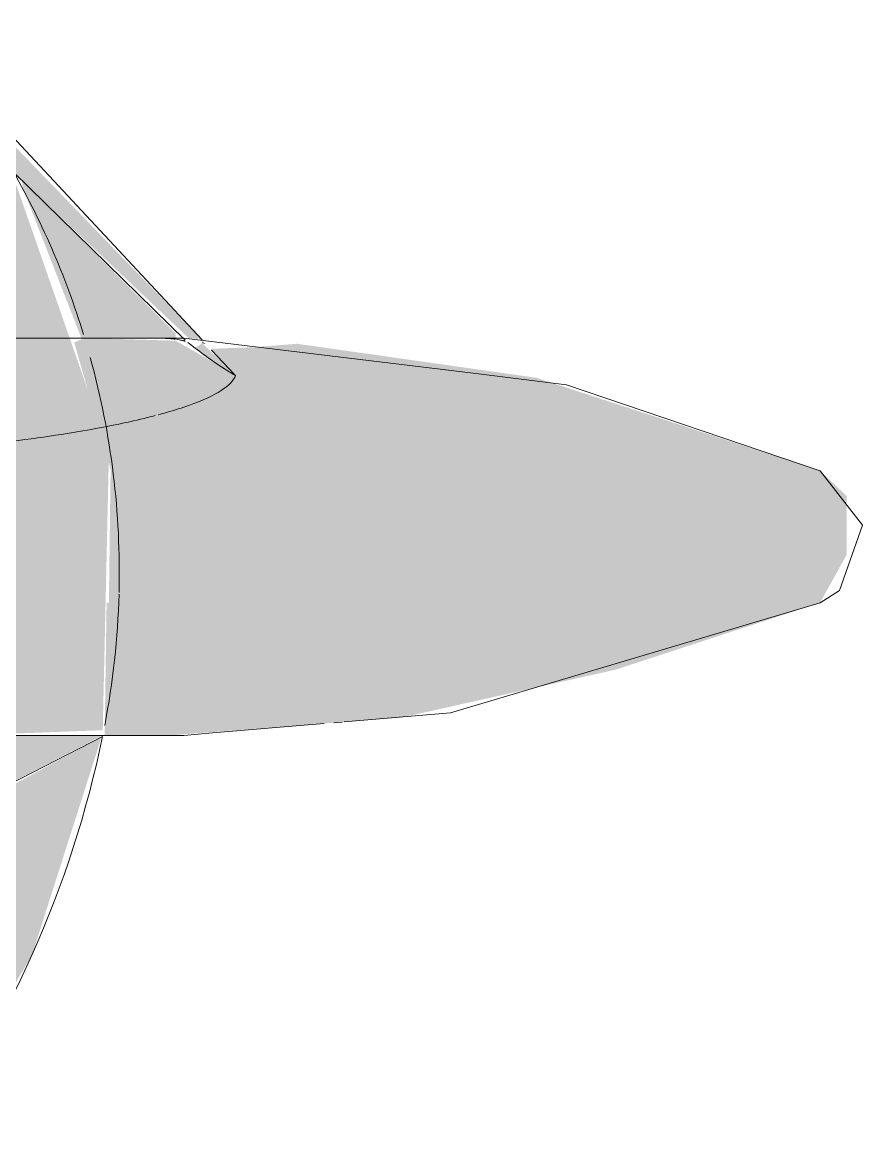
# Model space of a CAD drawing. Header units: metres. Extents: x 147 to 427, y -16 to 162.
# Drawn here: x 389.6134 to 389.6874, y 2.0354 to 2.1349 of the extents above; entities that cross this region are included whole.
import ezdxf

# ---------------------------------------------------------------- set-up
doc = ezdxf.new("R2010")
doc.units = ezdxf.units.M
doc.layers.add('P-SANR-FIXT', color=7, linetype='Continuous', lineweight=5)

# ---------------------------------------------------------------- blocks, each defined once
blk = doc.blocks.new('UT_Chuveiro ou ducha - UT_Elétrico-V229-HH')
at = {"layer": 'P-SANR-FIXT', "true_color": 0x7f7f7f, "transparency": 33554598}
h = blk.add_hatch(color=8, dxfattribs=at)
h.paths.add_polyline_path([(-163.5811213571237, 2.068301576191544), (-163.577220083315, 2.072103097325459), (-163.5651711482109, 2.072558990602082), (-163.5646230157545, 2.097184410044516), (-163.5730345559849, 2.121284541232723), (-163.5774401985422, 2.126583946756583), (-163.5777924321177, 2.126011091074712), (-163.5772824646414, 2.12361054907415), (-163.5739032710827, 2.111126231290104), (-163.5733297477128, 2.105979098247175), (-163.5732177042794, 2.102003269078739), (-163.5737952831815, 2.09089113466306), (-163.5754093197664, 2.082397811097816), (-163.5791886987747, 2.072103097325459), (-163.5795852355322, 2.072018011425101), (-163.5808933136107, 2.068750135676749)])
h.paths.add_polyline_path([(-163.5870090034531, 2.061593803363837), (-163.5839946180853, 2.06409429715855), (-163.5813259769485, 2.067899090884804), (-163.5826643043553, 2.066543702342499), (-163.5867501060895, 2.061888764134767)])
h.paths.add_polyline_path([(-163.5774160857343, 2.126583946756583), (-163.5777151509596, 2.127130624596096), (-163.5774401985422, 2.126621327107167)])
h.paths.add_polyline_path([(-163.5791147513466, 2.126583946756583), (-163.5785212040727, 2.126583946756583), (-163.5793251295221, 2.127207947196599)])
h.paths.add_polyline_path([(-163.5781179083676, 2.126583946756583), (-163.5782133641631, 2.126768307731394), (-163.5782342531314, 2.126788719789944)])
h.paths.add_polyline_path([(-163.5781029006433, 2.126583946756583), (-163.5781144260949, 2.126671628488347), (-163.578172414268, 2.126728292751025)])
h.paths.add_polyline_path([(-163.5811190464404, 2.131693878715836), (-163.5833847553138, 2.134886013890642), (-163.5811460078664, 2.131724597391162)])
h = blk.add_hatch(color=8, dxfattribs=at)
h.paths.add_polyline_path([(-163.5861291704555, 2.061254132783901), (-163.5651875239036, 2.072103097325459), (-163.5785844339478, 2.072018011425101), (-163.5806612172467, 2.067774381229786), (-163.5845142174656, 2.063269168472165), (-163.5855575067919, 2.06188876413475), (-163.5858529104692, 2.061609322745094)])
h.paths.add_polyline_path([(-163.5769368091505, 2.126583946756583), (-163.576457867444, 2.126617527917673), (-163.5793251295221, 2.130215394261893), (-163.5781833785278, 2.127887416101864), (-163.5771347461048, 2.126583946756583)])
h.paths.add_polyline_path([(-163.5780716836416, 2.126583946756583), (-163.5777151509596, 2.12704756605152), (-163.5781144260949, 2.126671628488347)])
for points in [[(-163.5564925643052, 2.107024192261969), (-163.5754313670104, 2.126583946756583), (-163.576083224779, 2.126011091074712), (-163.5724629923256, 2.121149220899814), (-163.5575854564282, 2.107079604490833)], [(-163.5071556244197, 2.09541778409798), (-163.5019646810277, 2.09541778409798), (-163.5269468673038, 2.103599714002104), (-163.5480479861855, 2.106596032075255), (-163.5519163195567, 2.106290300511301), (-163.5556778874099, 2.106152274635237), (-163.5541393308361, 2.104234584441378), (-163.5587521640739, 2.106869151894122), (-163.5668029597894, 2.107103097325459), (-163.5676837740673, 2.106709861772613), (-163.5644424241959, 2.09541778409798), (-163.5093291670689, 2.09541778409798)], [(-163.5582188788739, 2.106945145732843), (-163.5588469454623, 2.107103097325459), (-163.5582260614681, 2.106945892014985)], [(-163.5577475356854, 2.106769728414279), (-163.5587521640739, 2.107000554852752), (-163.5579978745721, 2.1067945033097)], [(-163.5561027115178, 2.106606947684267), (-163.5564009020281, 2.106756255253531), (-163.5564009020281, 2.106636458236161)], [(-163.5486960073095, 2.083788410552937), (-163.5019646810277, 2.083788410552937), (-163.4996181570988, 2.088023932839283), (-163.4996181570988, 2.093180766674314), (-163.5019646810277, 2.09541778409798), (-163.5644792018421, 2.09541778409798), (-163.5646286991228, 2.083788410552937), (-163.5604672298267, 2.083788410552937)], [(-163.5641056452903, 2.072103097325459), (-163.5592782345475, 2.072103097325459), (-163.5387947444716, 2.073682668008769), (-163.5199728777302, 2.07789267761326), (-163.5019646810277, 2.083788410552937), (-163.5648312284177, 2.083788410552937), (-163.5650012489767, 2.072103097325459)], [(-163.5815700708986, 2.035372123356202), (-163.5713845596658, 2.052803543262335), (-163.5652688517187, 2.071976209424015), (-163.5869083740659, 2.060252303659795), (-163.5890687758818, 2.058218442103946), (-163.5955246301556, 2.052179038089106), (-163.595076368235, 2.04383681556142), (-163.5903247839358, 2.048556089518448), (-163.5885753560098, 2.049170816431724), (-163.5880246301557, 2.046920612995323), (-163.5880246301557, 2.038941129956754), (-163.5868324560015, 2.03828192500472)]]:
    blk.add_hatch(color=8, dxfattribs=at).paths.add_polyline_path(points)
h = blk.add_hatch(color=8, dxfattribs=at)
h.paths.add_polyline_path([(-163.6580362133798, 2.107100452496148), (-163.6481774876943, 2.107201673285972), (-163.6460750925019, 2.114019936436384), (-163.6436692042829, 2.121165719770576), (-163.6580336676564, 2.107103097325459)])
h.paths.add_polyline_path([(-163.5587521640739, 2.107103097325459), (-163.5587521640739, 2.107508667790682), (-163.5723476076716, 2.12103647055806), (-163.5721039515321, 2.120036632554103), (-163.5670615746033, 2.107103097325459), (-163.5588359977446, 2.107103097325459)])
h = blk.add_hatch(color=8, dxfattribs=at)
h.paths.add_polyline_path([(-163.5534731108153, 2.103792586289109), (-163.5564009020281, 2.106636458236161), (-163.5570492280153, 2.10622671236223), (-163.5536079010881, 2.103882011778655)])
h.paths.add_polyline_path([(-163.5562251556228, 2.106737994942455), (-163.5564925643052, 2.107024192261969), (-163.5564009020281, 2.106756255253531)])
at = {"layer": 'P-SANR-FIXT'}
for p, q in [((-163.5579044309862, 2.106923041699098), (-163.5780246956537, 2.126583946756583)), ((-163.5564131331257, 2.106939180098335), (-163.5747682357411, 2.126583946756581)), ((-163.5611160747121, 2.107103097325459), (-163.5580246301565, 2.107103097325459)), ((-163.5651875239036, 2.0720180114251), (-163.5861291704555, 2.061254132783895)), ((-163.5580246301565, 2.072103097325459), (-163.5592782345474, 2.072103097325459)), ((-163.5555145972992, 2.072314792013648), (-163.5580246301565, 2.072103097325459))]:
    blk.add_line(p, q, dxfattribs=at)
at = {"layer": 'P-SANR-FIXT', "color": 251, "true_color": 0x525252}
for p, q in [((-163.5580246301565, 2.107103097325459), (-163.5325355743532, 2.103994459536746)), ((-163.5535441544715, 2.103868621606253), (-163.5555771780946, 2.106044489294028)), ((-163.5456682475129, 2.073145227337133), (-163.5555145972992, 2.072314792013648)), ((-163.5440730891678, 2.073279762049489), (-163.5448055914198, 2.073217983242336)), ((-163.5592782345474, 2.072103097325459), (-163.5603695572551, 2.072103097325459))]:
    blk.add_line(p, q, dxfattribs=at)
at = {"layer": 'P-SANR-FIXT', "flags": 128}
for points in [[(-163.5580246301565, 2.107103097325459), (-163.5621012300705, 2.107103097325459), (-163.5736662831379, 2.107103097325459), (-163.5908339455853, 2.107103097325459), (-163.6080246301566, 2.107103097325459)], [(-163.5325355743532, 2.103994459536746), (-163.5243005388762, 2.102990117019207), (-163.5019646810277, 2.09541778409798)], [(-163.5019646810277, 2.09541778409798), (-163.4982367426635, 2.090612355956009), (-163.5002661573201, 2.084879020083544), (-163.5019646810277, 2.083788410552933)], [(-163.5019646810277, 2.083788410552933), (-163.5345235201557, 2.074085167057829), (-163.5438900380348, 2.073295200473893)], [(-163.6080246301566, 2.072103097325459), (-163.5882498653152, 2.072103097325459), (-163.5716996526597, 2.072103097325459), (-163.5610727360097, 2.072103097325459), (-163.5580246301565, 2.072103097325459)], [(-163.5603695572551, 2.072103097325459), (-163.5621012300704, 2.072103097325459), (-163.5633107163515, 2.072103097325459)]]:
    blk.add_lwpolyline(points, dxfattribs=at)
at = {"layer": 'P-SANR-FIXT', "color": 251, "true_color": 0x525252, "flags": 128}
blk.add_lwpolyline([(-163.5633107163515, 2.072103097325459), (-163.5736662831379, 2.072103097325459), (-163.5908339455854, 2.072103097325459), (-163.6080246301564, 2.072103097325459)], dxfattribs=at)
at = {"layer": 'P-SANR-FIXT', "color": 8, "true_color": 0x6f6f6f}
blk.add_arc((-163.6351146254534, 2.086453385030217), 0.07140153739428619, 17.08133098940539, 30.05365631070992, dxfattribs=at)
at = {"layer": 'P-SANR-FIXT', "color": 251, "true_color": 0x525252}
for radius, start, end in [(0.07140153739428609, 358.5754200328169, 15.36992236621447), (0.07140153739427249, 349.1108193492703, 358.4774708855904)]:
    blk.add_arc((-163.6351146254534, 2.086453385030217), radius, start, end, dxfattribs=at)
at = {"layer": 'P-SANR-FIXT'}
blk.add_arc((-163.6565567676295, 2.090879785186195), 0.09329579416273592, 323.489916679549, 348.3360142636993, dxfattribs=at)
at = {"layer": 'P-SANR-FIXT', "color": 251, "true_color": 0x525252}
for points, knots in [([(-163.6080246301566, 2.107103097325457), (-163.600070165799, 2.107103097325457), (-163.5861071142058, 2.107103097325457), (-163.5730448246148, 2.107103097325457), (-163.5679730877744, 2.107103097325457), (-163.5668069398748, 2.107103097325457)], [0, 0, 0, 0, 0.4, 0.7, 0.8, 0.8, 0.8, 0.8]), ([(-163.5534731108153, 2.103792586289107), (-163.5536262786403, 2.103363067256945), (-163.5544707080252, 2.102476698270051), (-163.5568549418427, 2.101378667043365), (-163.5590555819258, 2.100682417495798), (-163.5600263877334, 2.100412170509542), (-163.5602747729896, 2.100345177277468)], [-1, -1, -1, -1, -0.8928571428571428, -0.7857142857142857, -0.7321428571428572, -0.7142857142857143, -0.7142857142857143, -0.7142857142857143, -0.7142857142857143]), ([(-163.5605633590975, 2.100268273830629), (-163.5609718310542, 2.100160724637625), (-163.5629668943666, 2.099661128284354), (-163.5677393967245, 2.098716906179184), (-163.5758273587692, 2.097619903449578), (-163.5892539634281, 2.096462205959294), (-163.6005229595356, 2.096095536248967), (-163.6080246301563, 2.09608334381001)], [-0.7074302063837019, -0.7074302063837019, -0.7074302063837019, -0.7074302063837019, -0.6785714285714286, -0.5714285714285714, -0.4285714285714285, -0.2857142857142857, 0, 0, 0, 0])]:
    blk.add_open_spline(points, degree=3, knots=knots, dxfattribs=at)
for points in [[(-163.5668069398748, 2.107103097325457), (-163.5644746440758, 2.107103097325457), (-163.5625494935192, 2.107103097325457), (-163.5611160747121, 2.107103097325457)], [(-163.5576862703125, 2.106709861772615), (-163.5573756393485, 2.106505647036053), (-163.5566694943947, 2.105894628650088), (-163.5548889799747, 2.104645116097758), (-163.5534731108153, 2.103792586289107)], [(-163.5564009020281, 2.105735005108497), (-163.5558078575226, 2.105291286253401), (-163.5549703823891, 2.104702303096829), (-163.5536653460185, 2.103908891473893)]]:
    blk.add_open_spline(points, degree=3, dxfattribs=at)
at = {"layer": 'P-SANR-FIXT'}
blk.add_open_spline([(-163.5611160747121, 2.107103097325457), (-163.5607118353088, 2.107103097325457), (-163.5603424684978, 2.107097326584908), (-163.5600081626385, 2.10708606366344)], degree=3, dxfattribs=at)
at = {"layer": 'P-SANR-FIXT', "color": 8, "true_color": 0x6f6f6f}
for points in [[(-163.5600081626385, 2.10708606366344), (-163.5595120895723, 2.107069350728763), (-163.5590932182342, 2.107040544401417), (-163.5587521640739, 2.107000554852748)], [(-163.5586706918455, 2.106990601590562), (-163.5583401291685, 2.10694853288077), (-163.5580882651308, 2.10689520811934), (-163.5579135045328, 2.106831524555811)]]:
    blk.add_open_spline(points, degree=3, dxfattribs=at)

msp = doc.modelspace()

# ---------------------------------------------------------------- block references
at = {"layer": 'P-SANR-FIXT', "color": 8, "true_color": 0x7c7c7c}
msp.add_blockref('UT_Chuveiro ou ducha - UT_Elétrico-V229-HH', (553.1855999074785, 0), dxfattribs=at)

doc.saveas('drawing.dxf')
